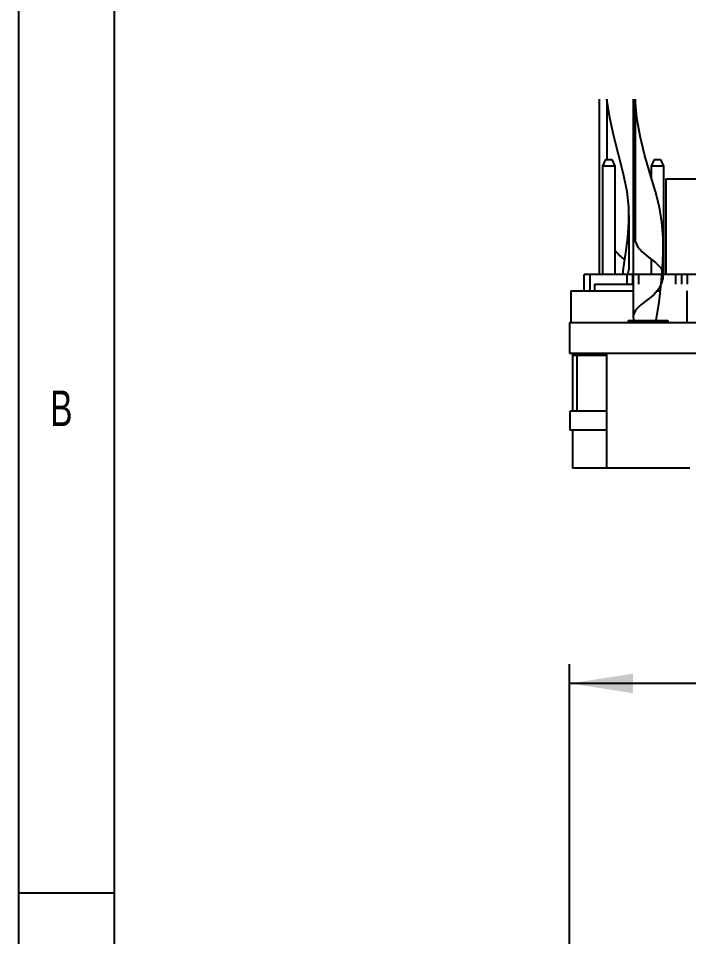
# Model space of a CAD drawing. Extents: x 5 to 415, y 3 to 292.
# Drawn here: x 5 to 39.96, y 196.21 to 244.1 of the extents above; entities that cross this region are included whole.
import ezdxf
from ezdxf.enums import TextEntityAlignment as Align

# ---------------------------------------------------------------- set-up
doc = ezdxf.new("R2010")
doc.units = 0
doc.layers.get('0').update_dxf_attribs({"linetype": 'CONTINUOUS'})
doc.dimstyles.new('SLDDIMSTYLE1', dxfattribs={"dimtxt": 3.5, "dimasz": 3.302, "dimexe": 0, "dimexo": 0.0625, "dimgap": 0.875, "dimtad": 1, "dimrnd": 1e-09, "dimzin": 12, "dimsah": 1, "dimcen": 0.09, "dimazin": 3, "dimtfac": 1, "dimtofl": 0, "dimtmove": 0, "dimatfit": 3})

# ---------------------------------------------------------------- blocks, each defined once
blk = doc.blocks.new('_D_11')
at = {"color": 7, "linetype": 'CONTINUOUS'}
for p, q in [((33.75, 181.352), (33.75, 210.414)), ((133.75, 181.352), (133.75, 210.414)), ((133.75, 209.414), (33.75, 209.414))]:
    blk.add_line(p, q, dxfattribs=at)
for points in [[(33.75, 209.414), (37.052, 208.906), (37.052, 209.922)], [(133.75, 209.414), (130.448, 209.922), (130.448, 208.906)]]:
    blk.add_solid(points, dxfattribs=at)
at = {"color": 7, "linetype": 'CONTINUOUS', "width": 0.7}
blk.add_text('100', height=3.5, dxfattribs=at).set_placement((83.014, 209.414, -81.793), align=Align.BOTTOM_LEFT)

msp = doc.modelspace()

# ---------------------------------------------------------------- linework, layer by layer
at = {"color": 7, "linetype": 'CONTINUOUS'}
for p, q in [((5, 292), (5, 5)), ((10, 287), (10, 10)), ((35.287, 239.888), (35.287, 230.742)), ((35.69, 239.888), (35.69, 236.742)), ((37.065, 239.888), (37.065, 228.496)), ((37.165, 239.888), (37.165, 232.488)), ((35.625, 236.742), (35.462, 236.392)), ((35.625, 236.742), (35.949, 236.742)), ((35.949, 236.742), (36.112, 236.392)), ((38.165, 236.742), (38.002, 236.392)), ((38.165, 236.742), (38.489, 236.742)), ((38.489, 236.742), (38.652, 236.392)), ((35.462, 236.392), (35.462, 230.742)), ((36.112, 236.392), (35.462, 236.392)), ((36.112, 236.392), (36.112, 230.742)), ((38.652, 236.392), (38.002, 236.392)), ((38.002, 236.392), (38.002, 235.833)), ((38.652, 236.392), (38.652, 230.742)), ((38.778, 235.742), (40.542, 235.742)), ((38.778, 235.742), (38.778, 230.742)), ((36.854, 231.088), (36.854, 233.823)), ((38.632, 230.719), (38.632, 232.245)), ((38.002, 231.551), (38.002, 230.742)), ((34.517, 229.892), (34.517, 230.742)), ((34.817, 230.742), (34.517, 230.742)), ((34.817, 229.892), (34.817, 230.742)), ((36.757, 230.742), (34.817, 230.742)), ((36.757, 230.242), (36.757, 230.742)), ((37.057, 230.742), (36.757, 230.742)), ((37.057, 230.242), (37.057, 230.742)), ((37.357, 230.742), (37.057, 230.742)), ((37.357, 230.242), (37.357, 230.742)), ((38.566, 230.742), (37.357, 230.742)), ((39.297, 230.742), (38.632, 230.742)), ((39.297, 230.242), (39.297, 230.742)), ((39.597, 230.742), (39.297, 230.742)), ((39.597, 230.242), (39.597, 230.742)), ((39.897, 230.742), (39.597, 230.742)), ((39.897, 230.242), (39.897, 230.742)), ((41.756, 230.742), (39.897, 230.742)), ((35.042, 230.242), (37.065, 230.242)), ((35.042, 230.242), (35.042, 229.892)), ((38.52, 230.242), (38.529, 230.242)), ((33.808, 229.892), (37.065, 229.892)), ((33.808, 229.892), (33.808, 228.242)), ((38.317, 229.892), (38.492, 229.892)), ((39.858, 229.892), (39.858, 228.242)), ((33.75, 228.242), (41.385, 228.242)), ((33.75, 228.242), (33.75, 226.642)), ((36.798, 228.342), (36.798, 228.242)), ((36.798, 228.342), (38.898, 228.342)), ((38.898, 228.242), (38.898, 228.342)), ((33.75, 226.642), (133.75, 226.642)), ((33.895, 226.642), (33.895, 223.622)), ((33.936, 226.642), (33.936, 226.542)), ((35.673, 226.642), (35.673, 220.642)), ((33.936, 226.542), (35.673, 226.542)), ((34.136, 226.542), (34.136, 223.642)), ((33.786, 222.622), (33.786, 223.622)), ((35.673, 223.622), (33.786, 223.622)), ((34.136, 223.642), (35.673, 223.642)), ((35.673, 222.622), (33.786, 222.622)), ((33.895, 222.622), (33.895, 220.642)), ((35.686, 220.642), (33.895, 220.642)), ((39.745, 220.642), (35.673, 220.642)), ((40.023, 220.642), (39.745, 220.642)), ((5, 198.5), (10, 198.5))]:
    msp.add_line(p, q, dxfattribs=at)
at = {"color": 7, "linetype": 'CONTINUOUS', "flags": 128}
for points in [[(36.52, 230.742), (36.569, 231.076), (36.685, 231.87), (36.786, 232.671), (36.846, 233.467), (36.842, 234.262), (36.755, 235.077), (36.553, 236.053), (36.304, 237.003), (36.057, 237.964), (35.851, 238.919), (35.69, 239.888)], [(38.271, 228.342), (38.43, 229.296), (38.532, 230.265), (38.59, 231.076), (38.627, 231.87), (38.625, 232.671), (38.566, 233.467), (38.435, 234.262), (38.232, 235.077), (37.935, 236.053), (37.654, 237.003), (37.426, 237.964), (37.267, 238.919), (37.165, 239.888)], [(37.165, 232.488), (37.3, 232.211), (37.532, 231.933), (37.865, 231.655), (38.232, 231.377), (38.508, 231.099), (38.58, 230.929)], [(36.851, 231.088), (36.786, 230.821), (36.764, 230.783)], [(38.62, 230.719), (38.612, 230.543), (38.532, 230.265), (38.397, 229.987), (38.165, 229.709), (37.832, 229.432), (37.465, 229.154), (37.189, 228.876), (37.072, 228.598), (37.084, 228.342)]]:
    msp.add_lwpolyline(points, dxfattribs=at)
at = {"color": 7, "linetype": 'CONTINUOUS'}
msp.add_arc((38.911, 234.456), 3.725, 221.3011, 232.2928, dxfattribs=at)

# ---------------------------------------------------------------- texts
at = {"color": 7, "linetype": 'CONTINUOUS', "width": 0.7}
msp.add_text('B', height=1.852, dxfattribs=at).set_placement((6.667, 222.281), align=Align.BOTTOM_LEFT)

# ---------------------------------------------------------------- dimensions: what is measured, and where the dimension line sits
at = {"color": 7, "linetype": 'CONTINUOUS'}
dim = msp.add_linear_dim(base=(33.75, 209.414), p1=(133.75, 180.352), p2=(33.75, 180.352), dimstyle='SLDDIMSTYLE1', dxfattribs=at)
dim.commit()
dim.dimension.update_dxf_attribs({"geometry": '_D_11', "text_midpoint": (86.893, 209.414), "dimtype": 160})

doc.saveas('drawing.dxf')
